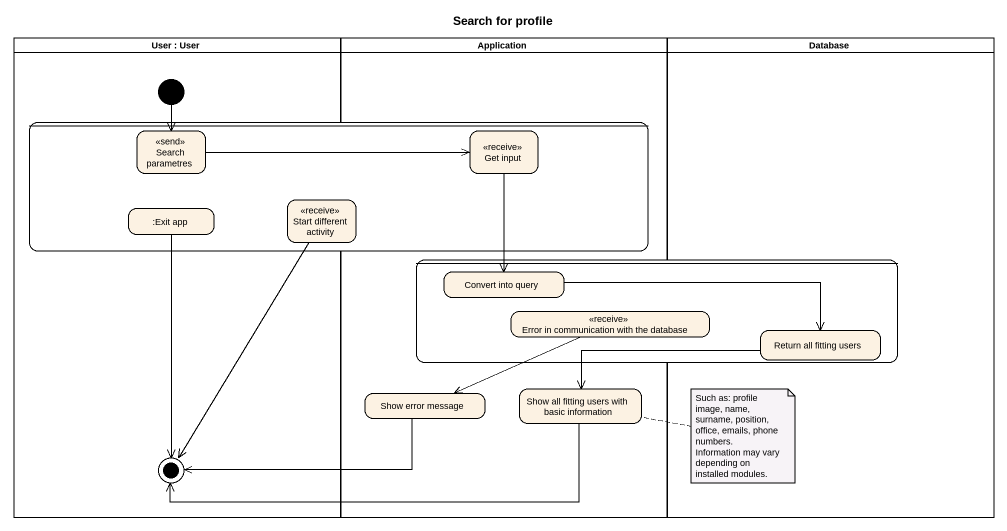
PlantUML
@startuml
title Search for profile
hide empty description
state "User : User" as User <<partition>> {
  state initial1 <<start>>
  state final1 <<end>>
}
state Application <<partition>> {
  state "Show error message" as Show_error_message
  state "Show all fitting users with basic information" as Show_all_fitting_users_with
}
state "Database" as Database_ <<partition>>
state " " as state1 {
  state "Search parametres" as Search_parametres <<send>>
  state "Get input" as Get_input <<receive>>
  state ":Exit app" as Exit_app
  state "Start different activity" as Start_different_activity <<receive>>
}
state " " as state2 {
  state "Convert into query" as Convert_into_query
  state "Error in communication with the database" as Error_in_communication_with <<receive>>
  state "Return all fitting users" as Return_all_fitting_users
}
initial1 --> Search_parametres
Search_parametres -right-> Get_input
Get_input --> Convert_into_query
Exit_app --> final1
Start_different_activity --> final1
Convert_into_query -right-> Return_all_fitting_users
Error_in_communication_with -left-> Show_error_message
Return_all_fitting_users -left-> Show_all_fitting_users_with
Show_error_message -left-> final1
Show_all_fitting_users_with -left-> final1
note right of Show_all_fitting_users_with
  Such as: profile image, name, surname, position, office, emails, phone numbers.
  Information may vary depending on installed modules.
end note
@enduml
